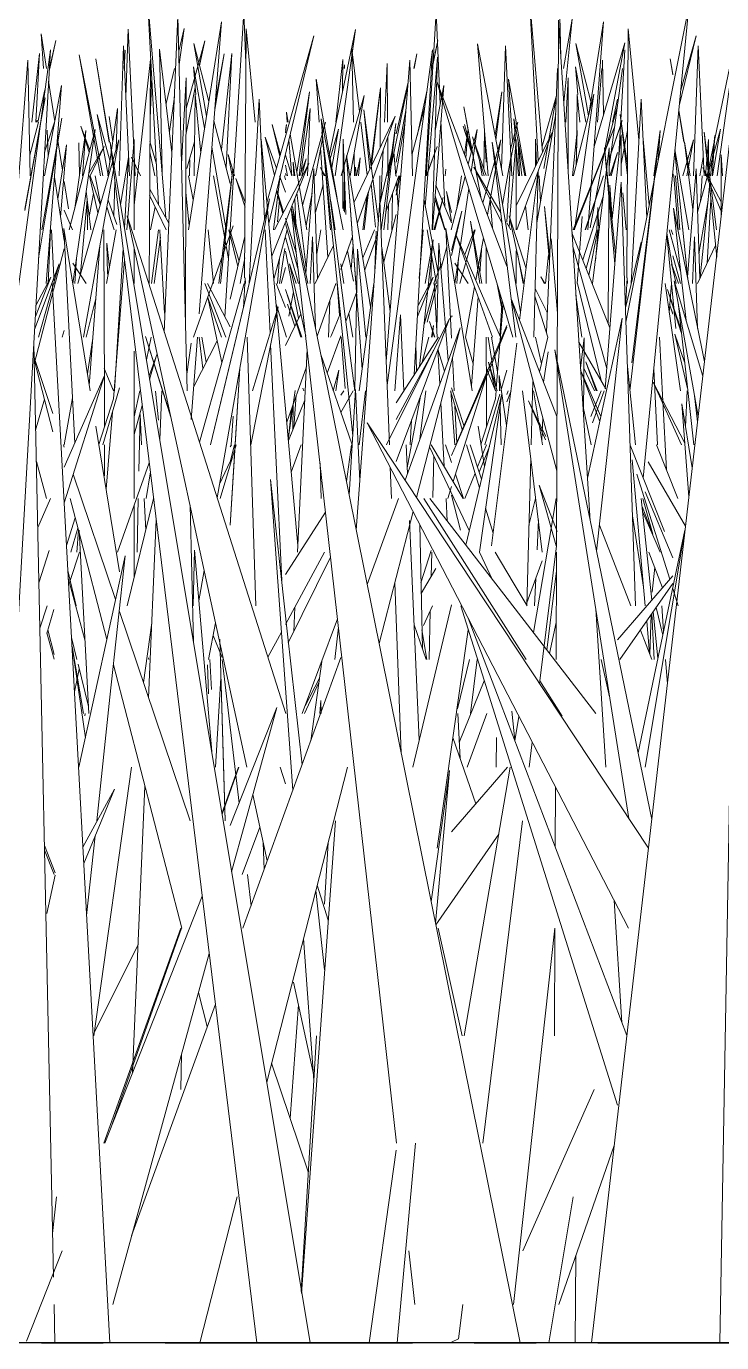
# Model space of a CAD drawing. Header units: millimetres. Extents: x -10020 to 20888, y -4665 to 12339.
# Drawn here: x 2542.3 to 2578, y 3048 to 3115.6 of the extents above; entities that cross this region are included whole.
import ezdxf

# ---------------------------------------------------------------- set-up
doc = ezdxf.new("R2010")
doc.units = ezdxf.units.MM
doc.linetypes.add('Grid Line 1_2_', pattern=[22.225, 12.7, -3.175, 3.175, -3.175])
doc.layers.add('G-IMPT', color=8, linetype='Continuous', lineweight=9)

# ---------------------------------------------------------------- blocks, each defined once
blk = doc.blocks.new('Grass Array - 25_dwg-V21-West')
at = {"layer": 'G-IMPT'}
for p, q in [((2546.561, 3109.633), (2545.866, 3113.912)), ((2546.582, 3109.633), (2545.866, 3113.912)), ((2565.181, 3109.241), (2564.76, 3111.454)), ((2565.179, 3109.232), (2564.76, 3111.454)), ((2572.225, 3108.778), (2572.653, 3110.052)), ((2572.225, 3108.761), (2572.653, 3110.046)), ((2574.562, 3107.901), (2574.746, 3109.406)), ((2574.572, 3107.901), (2574.746, 3109.406)), ((2565.656, 3106.748), (2565.436, 3107.901))]:
    blk.add_line(p, q, dxfattribs=at)
blk = doc.blocks.new('Grass Array - 25_dwg-V22-West')
at = {"layer": 'G-IMPT'}
for p, q in [((2549.093, 3106.413), (2548.527, 3117.043)), ((2549.472, 3105.745), (2548.527, 3117.043)), ((2573.908, 3104.51), (2576.311, 3116.58)), ((2573.98, 3092.379), (2576.311, 3116.58)), ((2549.559, 3103.915), (2550.081, 3116.099)), ((2550.561, 3096.865), (2550.081, 3116.099)), ((2550.635, 3105.142), (2552.32, 3115.818)), ((2551.401, 3103.742), (2552.32, 3115.818)), ((2569.523, 3088.912), (2569.629, 3115.91)), ((2570.392, 3103.839), (2569.629, 3115.91)), ((2569.887, 3113.419), (2570.325, 3115.949)), ((2569.897, 3111.677), (2570.325, 3115.949)), ((2577.735, 3103.734), (2579.114, 3115.713)), ((2577.915, 3048), (2579.114, 3115.713)), ((2553.512, 3102.673), (2553.591, 3115.463)), ((2554.051, 3110.66), (2553.591, 3115.463)), ((2554.656, 3106.532), (2557.069, 3115.093)), ((2554.752, 3105.466), (2557.069, 3115.093)), ((2559.205, 3115.423), (2557.868, 3109.016)), ((2559.205, 3115.423), (2558.154, 3107.901)), ((2534.902, 3050.579), (2543.539, 3114.378)), ((2542.879, 3102.642), (2543.539, 3114.378)), ((2543.5, 3113.419), (2543.814, 3114.861)), ((2543.515, 3113.419), (2543.814, 3114.861)), ((2547.295, 3114.584), (2547.067, 3107.901)), ((2547.295, 3114.584), (2547.606, 3107.901)), ((2550.905, 3114.697), (2551.675, 3111.733)), ((2550.905, 3114.697), (2551.555, 3110.971)), ((2566.76, 3107.901), (2565.471, 3114.689)), ((2566.019, 3107.901), (2565.471, 3114.689)), ((2571.245, 3105.236), (2573.029, 3114.73)), ((2571.449, 3109.409), (2573.029, 3114.73)), ((2540.868, 3094.647), (2542.383, 3113.84)), ((2542.508, 3107.901), (2542.383, 3113.84)), ((2546.561, 3109.633), (2545.866, 3113.912)), ((2546.582, 3109.633), (2545.866, 3113.912)), ((2563.406, 3114.01), (2562.782, 3106.342)), ((2563.148, 3105.142), (2563.406, 3114.01)), ((2551.459, 3110.365), (2550.885, 3113.505)), ((2551.008, 3112.086), (2550.885, 3113.505)), ((2543.238, 3107.901), (2544.117, 3112.543)), ((2543.32, 3102.383), (2544.117, 3112.543)), ((2550.27, 3108.506), (2550.513, 3112.934)), ((2550.483, 3101.347), (2550.513, 3112.934)), ((2560.027, 3108.432), (2560.495, 3112.422)), ((2560.472, 3109.363), (2560.495, 3112.422)), ((2566.835, 3101.147), (2563.375, 3112.756)), ((2566.973, 3103.278), (2563.375, 3112.756)), ((2542.899, 3110.66), (2543.261, 3112.319)), ((2550.965, 3112.086), (2550.921, 3107.901)), ((2550.965, 3112.086), (2550.921, 3107.901)), ((2550.965, 3112.086), (2551.256, 3109.08)), ((2554.25, 3111.853), (2553.74, 3102.383)), ((2554.25, 3111.853), (2554.539, 3105.698)), ((2559.997, 3108.494), (2560.459, 3112.173)), ((2570.398, 3107.901), (2571.447, 3112.106)), ((2570.45, 3105.142), (2571.447, 3112.106)), ((2555.703, 3110.66), (2555.66, 3111.176)), ((2555.749, 3110.66), (2555.66, 3111.176)), ((2559.13, 3106.555), (2561.241, 3110.973)), ((2559.299, 3105.494), (2561.241, 3110.973)), ((2559.631, 3111.29), (2559.933, 3108.236)), ((2559.631, 3111.29), (2560.009, 3108.395)), ((2560.382, 3105.547), (2559.631, 3111.29)), ((2565.656, 3106.748), (2564.76, 3111.454)), ((2565.43, 3107.901), (2564.76, 3111.454)), ((2568.513, 3105.489), (2569.483, 3111.088)), ((2542.485, 3108.975), (2542.932, 3110.66)), ((2542.857, 3110.767), (2542.814, 3110.66)), ((2542.857, 3110.767), (2542.818, 3110.66)), ((2543.243, 3109.121), (2543.754, 3110.66)), ((2543.247, 3109.18), (2543.75, 3110.66)), ((2544.502, 3105.142), (2545.838, 3110.295)), ((2544.692, 3102.383), (2545.838, 3110.295)), ((2545.535, 3109.126), (2545.107, 3110.46)), ((2545.56, 3109.224), (2545.107, 3110.46)), ((2551.933, 3110.739), (2552.771, 3107.516)), ((2555.612, 3110.252), (2555.663, 3110.537)), ((2555.612, 3110.117), (2555.663, 3110.537)), ((2557.908, 3108.789), (2558.332, 3110.314)), ((2557.987, 3108.337), (2558.332, 3110.314)), ((2560.527, 3105.142), (2561.28, 3110.596)), ((2560.658, 3105.142), (2561.28, 3110.596)), ((2570.381, 3105.142), (2572.491, 3110.378)), ((2570.438, 3105.142), (2572.491, 3110.378)), ((2572.225, 3108.778), (2572.887, 3110.746)), ((2572.225, 3108.761), (2572.887, 3110.746)), ((2544.79, 3106.253), (2545.353, 3110.24)), ((2544.94, 3102.383), (2547.053, 3109.76)), ((2545.185, 3107.901), (2545.353, 3110.24)), ((2545.232, 3099.624), (2547.053, 3109.76)), ((2556.873, 3048), (2546.605, 3109.633)), ((2547.94, 3098.706), (2546.605, 3109.633)), ((2547.466, 3105.142), (2547.834, 3109.781)), ((2547.834, 3105.142), (2547.834, 3109.781)), ((2556.242, 3088.935), (2554.362, 3109.795)), ((2555.93, 3107.901), (2555.779, 3109.734)), ((2556.702, 3105.142), (2555.855, 3110.049)), ((2557.481, 3110.16), (2559.065, 3094.553)), ((2557.481, 3110.16), (2558.869, 3099.2)), ((2567.451, 3106.363), (2569.293, 3110.127)), ((2567.483, 3105.142), (2569.293, 3110.127)), ((2570.343, 3107.901), (2570.56, 3110.044)), ((2570.532, 3108.441), (2570.58, 3110.239)), ((2572.373, 3105.696), (2572.843, 3110.009)), ((2572.85, 3107.901), (2572.843, 3110.009)), ((2577.438, 3107.901), (2577.649, 3109.972)), ((2577.524, 3107.901), (2577.649, 3109.972)), ((2551.831, 3109.388), (2552.571, 3105.142)), ((2558.748, 3108.958), (2559.982, 3101.192)), ((2558.748, 3108.958), (2559.222, 3102.383)), ((2559.539, 3097.987), (2558.748, 3108.958)), ((2562.828, 3107.901), (2563.395, 3109.411)), ((2562.848, 3107.901), (2563.395, 3109.411)), ((2567.554, 3109.618), (2567.631, 3107.901)), ((2567.554, 3109.618), (2567.751, 3107.901)), ((2567.554, 3109.618), (2567.751, 3107.901)), ((2571.38, 3102.383), (2572.228, 3109.342)), ((2572.521, 3103.389), (2571.992, 3109.339)), ((2572.561, 3103.9), (2571.992, 3109.339)), ((2572.22, 3107.901), (2572.228, 3109.342)), ((2572.657, 3109.108), (2572.266, 3107.901)), ((2572.266, 3107.901), (2572.657, 3109.108)), ((2572.657, 3109.108), (2572.332, 3107.901)), ((2573.296, 3096.878), (2574.746, 3109.406)), ((2573.385, 3098.311), (2574.746, 3109.406)), ((2575.593, 3109.133), (2576.258, 3102.619)), ((2576.263, 3102.597), (2575.594, 3109.136)), ((2577.974, 3105.806), (2577.984, 3108.982)), ((2578.052, 3107.901), (2577.984, 3108.982)), ((2547.136, 3106.444), (2547.557, 3108.853)), ((2547.337, 3105.239), (2547.557, 3108.853)), ((2557.073, 3108.273), (2556.651, 3102.894)), ((2557.073, 3108.273), (2557.258, 3102.635)), ((2557.414, 3108.33), (2557.646, 3107.901)), ((2557.414, 3108.33), (2557.595, 3107.901)), ((2557.595, 3107.901), (2557.414, 3108.33)), ((2565.28, 3108.35), (2566.728, 3105.484)), ((2565.28, 3108.35), (2566.664, 3106.014)), ((2566.664, 3106.014), (2565.28, 3108.35)), ((2565.699, 3107.901), (2565.563, 3108.703)), ((2552.686, 3103.654), (2551.91, 3107.901)), ((2555.001, 3105.142), (2555.339, 3107.901)), ((2558.612, 3106.113), (2558.639, 3108.08)), ((2558.647, 3106.048), (2558.639, 3108.08)), ((2560.095, 3107.74), (2560.243, 3106.612)), ((2560.452, 3106.643), (2560.461, 3107.901)), ((2561.292, 3107.119), (2561.462, 3107.901)), ((2561.292, 3106.923), (2561.493, 3107.901)), ((2567.626, 3100.476), (2568.581, 3108.141)), ((2568.361, 3099.624), (2568.581, 3108.141)), ((2571.003, 3105.142), (2571.93, 3107.901)), ((2571.019, 3105.142), (2571.938, 3107.901)), ((2575.85, 3105.142), (2575.631, 3107.901)), ((2555.473, 3105.97), (2555.156, 3107.145)), ((2555.515, 3106.05), (2555.163, 3107.175)), ((2557.146, 3106.048), (2557.536, 3107.453)), ((2559.642, 3105.142), (2559.873, 3107.113)), ((2560.007, 3107.493), (2560.227, 3105.268)), ((2572.02, 3096.972), (2572.848, 3107.576)), ((2572.373, 3105.701), (2572.267, 3107.436)), ((2572.343, 3105.982), (2572.267, 3107.436)), ((2573.579, 3085.829), (2572.848, 3107.576)), ((2573.098, 3105.142), (2572.926, 3107.033)), ((2576.908, 3102.705), (2577.383, 3107.359)), ((2546.812, 3105.142), (2546.435, 3106.318)), ((2546.956, 3105.414), (2546.497, 3106.666)), ((2551.767, 3094.106), (2554.785, 3106.725)), ((2554.785, 3106.725), (2552.094, 3091.385)), ((2554.785, 3106.725), (2552.309, 3096.374)), ((2558.004, 3095.868), (2555.909, 3106.248)), ((2561.316, 3058.239), (2555.909, 3106.248)), ((2559.575, 3105.142), (2559.796, 3106.897)), ((2559.711, 3096.219), (2560.461, 3106.643)), ((2560.944, 3094.106), (2560.461, 3106.643)), ((2563.45, 3102.933), (2562.721, 3106.652)), ((2566.235, 3105.223), (2566.117, 3106.682)), ((2567.927, 3106.366), (2568.068, 3105.142)), ((2567.927, 3106.366), (2568.068, 3105.142)), ((2569.164, 3103.915), (2568.906, 3106.328)), ((2569.158, 3103.495), (2568.906, 3106.328)), ((2571.925, 3106.85), (2570.871, 3103.604)), ((2570.871, 3103.604), (2571.925, 3106.85)), ((2571.588, 3105.142), (2571.641, 3106.278)), ((2571.696, 3105.142), (2571.641, 3106.278)), ((2572.176, 3100.329), (2572.214, 3106.846)), ((2577.255, 3103.431), (2577.451, 3106.685)), ((2544.666, 3105.142), (2544.25, 3106.14)), ((2550.69, 3095.79), (2547.484, 3105.849)), ((2553.628, 3077.552), (2547.484, 3105.849)), ((2556.166, 3103.963), (2555.612, 3105.74)), ((2564.657, 3106.087), (2564.132, 3103.826)), ((2564.657, 3106.087), (2564.132, 3104.079)), ((2565.683, 3102.383), (2565.107, 3105.576)), ((2565.595, 3102.383), (2565.107, 3105.576)), ((2570.576, 3102.383), (2570.847, 3105.827)), ((2570.587, 3102.383), (2570.847, 3105.827)), ((2543.432, 3102.383), (2543.553, 3105.142)), ((2545.582, 3096.865), (2544.226, 3105.207)), ((2544.793, 3094.187), (2544.226, 3105.207)), ((2546.285, 3105.142), (2546.309, 3096.614)), ((2546.426, 3102.383), (2546.908, 3105.142)), ((2549.181, 3104.766), (2549.161, 3105.142)), ((2551.638, 3105.142), (2551.905, 3102.383)), ((2552.706, 3105.142), (2553.166, 3103.26)), ((2552.747, 3105.142), (2553.225, 3103.511)), ((2554.566, 3105.142), (2554.816, 3099.832)), ((2556.274, 3103.011), (2555.612, 3105.46)), ((2557.216, 3103.908), (2557.431, 3105.142)), ((2558.452, 3105.135), (2558.455, 3105.142)), ((2560.203, 3103.063), (2560.269, 3105.069)), ((2562.684, 3105.142), (2562.481, 3102.642)), ((2563.366, 3102.383), (2562.879, 3105.142)), ((2564.348, 3104.894), (2566.242, 3099.624)), ((2564.348, 3104.894), (2566.645, 3099.634)), ((2566.973, 3105.492), (2567.18, 3105.142)), ((2567.18, 3105.142), (2566.973, 3105.492)), ((2570.319, 3104.989), (2572.265, 3100.105)), ((2571.586, 3105.142), (2571.05, 3103.156)), ((2571.187, 3102.812), (2571.637, 3105.142)), ((2571.521, 3103.538), (2571.668, 3105.142)), ((2575.494, 3103.092), (2575.194, 3104.988)), ((2546.074, 3104.312), (2545.538, 3097.137)), ((2547.834, 3102.383), (2547.834, 3104.235)), ((2549.181, 3104.766), (2549.389, 3100.855)), ((2553.525, 3104.793), (2552.771, 3101.578)), ((2552.771, 3101.578), (2553.525, 3104.793)), ((2555.612, 3104.742), (2556.272, 3102.383)), ((2556.884, 3102.383), (2556.999, 3104.783)), ((2557.155, 3100.076), (2556.999, 3104.783)), ((2557.137, 3102.383), (2558.072, 3104.34)), ((2558.452, 3103.106), (2559.049, 3104.79)), ((2560.554, 3104.229), (2560.983, 3100.952)), ((2560.983, 3100.952), (2560.554, 3104.229)), ((2562.49, 3098.119), (2563.192, 3104.622)), ((2562.773, 3102.383), (2563.192, 3104.622)), ((2563.382, 3100.017), (2563.485, 3104.453)), ((2563.966, 3098.424), (2563.485, 3104.453)), ((2569.246, 3104.674), (2569.57, 3100.859)), ((2570.364, 3104.277), (2572.102, 3098.019)), ((2572.102, 3098.019), (2570.364, 3104.277)), ((2573.908, 3104.51), (2573.089, 3100.399)), ((2575.649, 3100.07), (2575.183, 3104.875)), ((2542.712, 3098.236), (2544.25, 3104.17)), ((2544.787, 3102.383), (2544.881, 3103.69)), ((2546.775, 3096.46), (2547.343, 3103.595)), ((2546.827, 3096.865), (2547.272, 3104.173)), ((2549.559, 3103.915), (2549.386, 3099.881)), ((2551.401, 3103.742), (2551.179, 3100.818)), ((2553.519, 3103.705), (2553.285, 3102.383)), ((2555.612, 3104.034), (2556.284, 3100.598)), ((2563.068, 3102.383), (2563.11, 3103.83)), ((2567.808, 3102.383), (2567.515, 3103.928)), ((2569.111, 3103.851), (2568.964, 3102.383)), ((2570.392, 3103.839), (2571.254, 3090.198)), ((2577.735, 3103.734), (2571.323, 3048)), ((2542.731, 3100.016), (2543.981, 3103.395)), ((2542.923, 3099.624), (2543.981, 3103.395)), ((2544.694, 3103.433), (2545.371, 3102.383)), ((2556.166, 3102.383), (2555.819, 3103.39)), ((2556.649, 3099.677), (2555.819, 3103.39)), ((2542.879, 3102.642), (2541.157, 3072.034)), ((2542.769, 3100.688), (2543.567, 3102.702)), ((2542.8, 3101.248), (2543.567, 3102.702)), ((2543.633, 3102.447), (2546.591, 3048)), ((2551.188, 3094.228), (2553.487, 3102.383)), ((2553.542, 3102.673), (2553.448, 3101.137)), ((2553.448, 3101.137), (2553.542, 3102.673)), ((2553.542, 3102.673), (2553.551, 3102.383)), ((2557.235, 3099.675), (2558.195, 3102.383)), ((2559.385, 3096.865), (2560.146, 3102.383)), ((2566.746, 3100.917), (2566.475, 3102.355)), ((2566.752, 3100.987), (2566.52, 3102.204)), ((2568.922, 3102.383), (2568.722, 3102.727)), ((2568.884, 3102.383), (2568.722, 3102.727)), ((2571.81, 3097.404), (2570.604, 3102.383)), ((2575.886, 3096.865), (2575.096, 3102.383)), ((2577.033, 3097.626), (2575.566, 3102.513)), ((2576.796, 3095.569), (2575.566, 3102.513)), ((2556.441, 3099.624), (2555.611, 3102.081)), ((2556.394, 3099.624), (2555.611, 3102.081)), ((2569.549, 3095.552), (2567.206, 3101.552)), ((2569.538, 3092.769), (2567.206, 3101.552)), ((2568.426, 3102.126), (2569.047, 3100.897)), ((2570.818, 3099.624), (2570.522, 3101.78)), ((2550.483, 3101.347), (2550.48, 3100.111)), ((2553.828, 3094.106), (2555.226, 3101.188)), ((2553.919, 3096.865), (2555.226, 3101.188)), ((2556.086, 3100.184), (2555.706, 3101.312)), ((2566.835, 3101.147), (2567.289, 3099.624)), ((2576.571, 3094.106), (2575.762, 3101.406)), ((2555.612, 3099.19), (2556.392, 3100.824)), ((2560.802, 3094.106), (2564.026, 3100.586)), ((2561.22, 3096.865), (2561.506, 3100.78)), ((2561.292, 3093.248), (2564.026, 3100.586)), ((2561.679, 3096.865), (2561.506, 3100.78)), ((2563.01, 3100.429), (2563.252, 3099.624)), ((2563.01, 3100.429), (2563.276, 3099.624)), ((2563.276, 3099.624), (2563.01, 3100.429)), ((2563.214, 3100.219), (2563.103, 3099.624)), ((2563.214, 3100.219), (2563.142, 3099.624)), ((2564.132, 3100.668), (2564.164, 3100.717)), ((2564.132, 3100.659), (2564.164, 3100.717)), ((2564.356, 3094.106), (2566.973, 3100.232)), ((2566.973, 3100.232), (2565.534, 3096.865)), ((2571.115, 3092.392), (2572.896, 3100.607)), ((2571.576, 3088.634), (2572.896, 3100.607)), ((2544.15, 3099.624), (2544.25, 3099.974)), ((2549.693, 3095.674), (2548.426, 3099.664)), ((2549.738, 3095.467), (2548.426, 3099.664)), ((2551.088, 3099.624), (2550.767, 3095.401)), ((2553.639, 3099.624), (2554.081, 3085.829)), ((2561.292, 3096.26), (2563.46, 3099.624)), ((2561.748, 3092.292), (2564.573, 3100.1)), ((2562.341, 3091.394), (2564.573, 3100.1)), ((2562.968, 3099.624), (2562.633, 3098.341)), ((2566.973, 3100.134), (2565.962, 3097.661)), ((2566.405, 3097.085), (2566.017, 3099.624)), ((2566.502, 3097.841), (2566.18, 3099.624)), ((2568.651, 3097.85), (2569.083, 3099.624)), ((2570.758, 3098.041), (2570.943, 3099.591)), ((2570.908, 3095.673), (2570.943, 3099.591)), ((2574.988, 3096.344), (2574.818, 3099.624)), ((2575.599, 3099.772), (2576.102, 3098.341)), ((2575.599, 3099.772), (2576.244, 3096.991)), ((2542.69, 3099.285), (2543.701, 3051.367)), ((2547.835, 3091.347), (2547.834, 3098.904)), ((2550.539, 3097.73), (2550.762, 3099.317)), ((2554.843, 3099.25), (2555.414, 3087.135)), ((2556.225, 3088.588), (2556.724, 3099.016)), ((2559.165, 3096.865), (2558.869, 3099.2)), ((2561.292, 3095.395), (2563.226, 3098.979)), ((2563.437, 3099.006), (2563.772, 3097.888)), ((2566.185, 3088.911), (2567.482, 3099.319)), ((2568.857, 3097.323), (2569.088, 3098.867)), ((2571.349, 3089.737), (2569.446, 3098.969)), ((2573.232, 3074.92), (2569.446, 3098.969)), ((2572.061, 3096.972), (2570.675, 3099.361)), ((2543.667, 3095.715), (2542.705, 3098.574)), ((2543.672, 3094.758), (2542.707, 3098.479)), ((2547.94, 3098.706), (2554.136, 3048)), ((2548.975, 3098.638), (2548.635, 3097.445)), ((2559.009, 3094.142), (2557.426, 3098.73)), ((2566.472, 3096.865), (2566.026, 3098.334)), ((2566.391, 3096.865), (2566.026, 3098.334)), ((2571.565, 3096.865), (2571.024, 3098.364)), ((2571.608, 3096.865), (2571.024, 3098.364)), ((2544.25, 3092.953), (2546.32, 3097.661)), ((2544.25, 3091.127), (2546.32, 3097.661)), ((2546.773, 3096.865), (2546.305, 3098.011)), ((2552.771, 3089.972), (2553.26, 3098.03)), ((2553.26, 3098.03), (2552.953, 3092.961)), ((2556.68, 3098.109), (2555.671, 3095.264)), ((2566.954, 3095.086), (2566.581, 3097.66)), ((2566.603, 3096.865), (2566.581, 3097.66)), ((2571.745, 3095.298), (2570.752, 3097.939)), ((2571.799, 3095.546), (2570.752, 3097.939)), ((2571.475, 3096.865), (2570.929, 3098.028)), ((2573.586, 3094.106), (2573.166, 3098.122)), ((2546.225, 3094.106), (2547.091, 3097.031)), ((2549.257, 3096.865), (2549.15, 3094.357)), ((2555.751, 3094.376), (2556.105, 3096.886)), ((2555.751, 3094.374), (2556.105, 3096.886)), ((2558.882, 3091.515), (2559.211, 3096.943)), ((2559.425, 3092.247), (2559.211, 3096.943)), ((2559.715, 3096.865), (2559.4, 3094.106)), ((2562.808, 3096.865), (2562.509, 3094.395)), ((2564.079, 3096.865), (2564.691, 3094.827)), ((2564.294, 3094.324), (2564.091, 3096.865)), ((2564.132, 3097.026), (2564.786, 3095.044)), ((2564.786, 3095.044), (2564.132, 3097.026)), ((2567.194, 3096.865), (2566.973, 3096.302)), ((2566.973, 3096.684), (2567.046, 3096.865)), ((2568.302, 3097.358), (2568.218, 3094.106)), ((2571.812, 3096.865), (2571.283, 3095.551)), ((2571.97, 3096.865), (2571.374, 3095.228)), ((2574.481, 3097.313), (2575.946, 3094.106)), ((2574.481, 3097.313), (2576.107, 3094.185)), ((2542.783, 3094.852), (2543.237, 3096.436)), ((2544.673, 3096.513), (2544.241, 3094.106)), ((2546.028, 3094.121), (2546.775, 3096.46)), ((2546.314, 3094.997), (2546.309, 3096.614)), ((2548.257, 3096.114), (2547.835, 3094.631)), ((2551.767, 3094.106), (2552.309, 3096.374)), ((2556.03, 3094.995), (2556.159, 3096.641)), ((2559.711, 3096.219), (2559.244, 3089.725)), ((2562.539, 3096.595), (2561.854, 3092.917)), ((2564.866, 3088.951), (2566.724, 3096.724)), ((2565.565, 3088.588), (2566.724, 3096.724)), ((2568.082, 3096.362), (2568.965, 3094.356)), ((2568.082, 3096.362), (2568.969, 3094.527)), ((2568.969, 3094.527), (2568.082, 3096.362)), ((2574.988, 3096.344), (2575.172, 3092.807)), ((2575.952, 3096.197), (2576.49, 3092.913)), ((2575.952, 3096.197), (2576.32, 3091.43)), ((2546.721, 3095.783), (2546.403, 3091.818)), ((2550.69, 3095.79), (2555.624, 3080.311)), ((2552.828, 3094.106), (2552.929, 3095.576)), ((2558.004, 3095.868), (2567.665, 3048)), ((2566.679, 3094.106), (2566.626, 3096.035)), ((2570.911, 3095.964), (2571.307, 3094.106)), ((2545.877, 3095.049), (2547.091, 3087.586)), ((2565.215, 3087.047), (2559.805, 3095.231)), ((2573.22, 3069.275), (2559.805, 3095.231)), ((2544.25, 3093.983), (2544.209, 3094.106)), ((2546.321, 3092.515), (2546.316, 3094.106)), ((2552.25, 3091.347), (2553.084, 3094.106)), ((2552.771, 3093.22), (2552.998, 3094.106)), ((2558.742, 3092.21), (2559.004, 3094.106)), ((2561.867, 3092.622), (2561.802, 3094.106)), ((2564.736, 3091.347), (2563.095, 3094.106)), ((2564.294, 3094.324), (2564.311, 3094.106)), ((2564.907, 3094.106), (2565.57, 3091.895)), ((2565.095, 3094.106), (2565.677, 3092.342)), ((2565.677, 3092.342), (2565.095, 3094.106)), ((2565.473, 3092.961), (2565.934, 3094.106)), ((2575.066, 3089.655), (2573.302, 3094.08)), ((2574.654, 3094.106), (2575.753, 3091.347)), ((2565.045, 3089.698), (2563.008, 3093.996)), ((2563.18, 3091.391), (2563.23, 3093.528)), ((2566.077, 3094.017), (2565.56, 3092.698)), ((2568.201, 3093.436), (2568.004, 3085.852)), ((2552.217, 3092.086), (2552.771, 3093.245)), ((2552.771, 3089.972), (2552.953, 3092.961)), ((2557.383, 3093.161), (2557.443, 3091.347)), ((2561.05, 3091.347), (2560.989, 3092.939)), ((2573.416, 3093.323), (2574.083, 3085.829)), ((2574.237, 3093.221), (2576.147, 3089.928)), ((2546.885, 3086.156), (2544.716, 3092.598)), ((2548.457, 3091.347), (2548.672, 3092.712)), ((2555.717, 3084.382), (2554.841, 3092.325)), ((2555.989, 3076.374), (2554.841, 3092.325)), ((2564.822, 3091.347), (2565.345, 3092.645)), ((2575.345, 3087.193), (2573.645, 3092.598)), ((2569.566, 3089.647), (2568.625, 3092.021)), ((2569.509, 3088.912), (2568.625, 3092.021)), ((2574.068, 3091.689), (2575.494, 3088.304)), ((2542.889, 3089.857), (2543.544, 3091.347)), ((2544.979, 3089.72), (2544.557, 3091.347)), ((2547.486, 3085.829), (2548.826, 3091.347)), ((2547.835, 3087.267), (2547.835, 3090.968)), ((2550.883, 3083.952), (2550.707, 3091.004)), ((2559.808, 3086.929), (2561.406, 3091.347)), ((2567.973, 3083.07), (2562.714, 3091.347)), ((2567.401, 3085.67), (2563.015, 3091.347)), ((2565.886, 3090.841), (2566.267, 3089.571)), ((2569.111, 3088.994), (2569.514, 3091.347)), ((2574.421, 3086.125), (2573.875, 3091.347)), ((2574.471, 3089.518), (2573.918, 3090.937)), ((2574.462, 3089.518), (2573.954, 3091.347)), ((2574.462, 3089.518), (2573.954, 3091.347)), ((2544.818, 3090.342), (2544.367, 3088.938)), ((2548.974, 3090.244), (2548.583, 3081.112)), ((2555.612, 3087.442), (2557.668, 3090.634)), ((2562.158, 3090.678), (2560.42, 3083.897)), ((2562.474, 3078.939), (2561.974, 3090.211)), ((2573.997, 3086.793), (2573.423, 3090.457)), ((2574.635, 3089.069), (2573.949, 3090.635)), ((2544.592, 3088.588), (2544.955, 3089.815)), ((2544.983, 3089.72), (2544.899, 3088.588)), ((2544.979, 3089.72), (2546.436, 3084.104)), ((2545.507, 3080.311), (2545.023, 3089.72)), ((2571.349, 3089.737), (2574.414, 3074.869)), ((2571.725, 3089.981), (2573.346, 3085.829)), ((2574.077, 3077.552), (2576.115, 3089.714)), ((2574.537, 3082.213), (2576.115, 3089.714)), ((2543.472, 3088.67), (2542.949, 3087.019)), ((2550.942, 3088.69), (2550.868, 3085.829)), ((2550.942, 3088.69), (2551.851, 3078.146)), ((2569.111, 3088.994), (2568.335, 3084.461)), ((2569.523, 3088.912), (2568.651, 3081.85)), ((2574.845, 3088.588), (2574.635, 3089.069)), ((2545.003, 3077.552), (2547.374, 3088.392)), ((2546.598, 3081.137), (2547.374, 3088.392)), ((2557.619, 3088.588), (2555.612, 3084.868)), ((2557.927, 3088.327), (2555.745, 3083.94)), ((2563.085, 3087.332), (2563.115, 3088.588)), ((2566.243, 3087.169), (2565.57, 3088.588)), ((2567.301, 3087.034), (2566.377, 3088.588)), ((2568.795, 3088.146), (2568.008, 3085.983)), ((2569.498, 3083.07), (2569.522, 3088.588)), ((2574.962, 3086.75), (2574.271, 3088.588)), ((2551.438, 3087.641), (2551.166, 3086.091)), ((2562.577, 3086.466), (2563.325, 3087.741)), ((2569.517, 3087.625), (2569.033, 3083.558)), ((2572.653, 3084.081), (2575.494, 3087.364)), ((2574.443, 3086.537), (2574.564, 3087.809)), ((2561.555, 3078.275), (2561.218, 3087.01)), ((2565.215, 3087.047), (2574.244, 3073.39)), ((2567.301, 3087.034), (2568.018, 3085.829)), ((2572.781, 3083.07), (2575.494, 3086.978)), ((2575.775, 3085.829), (2575.494, 3086.722)), ((2543.368, 3085.829), (2542.998, 3084.68)), ((2543.357, 3084.416), (2543.719, 3085.641)), ((2550.71, 3074.793), (2547.091, 3085.545)), ((2556.03, 3084.513), (2556.09, 3085.754)), ((2562.142, 3077.552), (2564.132, 3085.88)), ((2562.701, 3084.816), (2563.161, 3085.829)), ((2562.986, 3083.07), (2563.044, 3085.571)), ((2564.609, 3085.829), (2572.653, 3060.189)), ((2567.401, 3085.67), (2571.541, 3080.311)), ((2571.54, 3085.667), (2572.053, 3077.552)), ((2574.315, 3083.35), (2574.383, 3085.378)), ((2574.54, 3083.07), (2574.423, 3085.436)), ((2574.733, 3083.145), (2574.484, 3085.524)), ((2574.636, 3085.742), (2574.98, 3084.321)), ((2548.748, 3084.965), (2548.318, 3081.9)), ((2552.021, 3084.953), (2551.65, 3083.07)), ((2556.474, 3080.311), (2558.283, 3085.169)), ((2558.332, 3084.735), (2558.142, 3083.07)), ((2562.828, 3083.07), (2562.211, 3084.857)), ((2564.987, 3085.204), (2566.629, 3080.885)), ((2569.506, 3084.969), (2569.163, 3083.389)), ((2574.153, 3085.046), (2574.3, 3083.387)), ((2552.359, 3083.181), (2551.896, 3084.316)), ((2552.24, 3084.121), (2552.425, 3077.628)), ((2552.506, 3074.793), (2552.24, 3084.121)), ((2555.405, 3084.485), (2554.706, 3083.19)), ((2555.717, 3084.382), (2556.458, 3077.669)), ((2562.617, 3084.597), (2562.859, 3083.07)), ((2564.996, 3084.593), (2563.4, 3073.383)), ((2573.832, 3084.585), (2574.424, 3083.07)), ((2545.333, 3079.06), (2544.655, 3083.744)), ((2545.241, 3080.311), (2544.655, 3083.744)), ((2546.776, 3082.795), (2550.283, 3069.275)), ((2548.6, 3083.07), (2548.575, 3083.166)), ((2548.596, 3083.07), (2548.575, 3083.166)), ((2552.363, 3083.07), (2553.225, 3075.704)), ((2553.421, 3069.275), (2558.452, 3083.181)), ((2556.906, 3078.909), (2557.468, 3082.982)), ((2565.056, 3083.07), (2564.44, 3080.54)), ((2565.113, 3080.311), (2565.457, 3083.07)), ((2572.25, 3081.157), (2571.811, 3083.07)), ((2552.018, 3077.552), (2552.296, 3082.141)), ((2552.018, 3077.552), (2552.296, 3082.141)), ((2556.617, 3080.695), (2557.349, 3082.115)), ((2564.534, 3078.81), (2565.814, 3081.986)), ((2569.813, 3080.173), (2568.667, 3081.977)), ((2574.537, 3082.213), (2573.71, 3078.284)), ((2556.584, 3080.311), (2557.319, 3081.902)), ((2546.598, 3081.137), (2545.92, 3074.793)), ((2552.771, 3074.556), (2555.164, 3080.614)), ((2553.539, 3074.7), (2555.164, 3080.614)), ((2557.429, 3080.979), (2557.38, 3080.311)), ((2557.429, 3080.979), (2557.445, 3080.311)), ((2573.137, 3063.765), (2566.629, 3080.885)), ((2565.942, 3080.311), (2564.938, 3077.552)), ((2567.235, 3080.425), (2567.388, 3078.929)), ((2567.597, 3080.154), (2567.383, 3078.901)), ((2565.38, 3075.672), (2564.209, 3079.065)), ((2566.428, 3077.552), (2566.442, 3079.069)), ((2568.279, 3078.835), (2568.12, 3077.552)), ((2547.707, 3077.552), (2545.771, 3063.757)), ((2552.348, 3075.162), (2553.204, 3077.552)), ((2552.353, 3075.133), (2553.211, 3077.552)), ((2552.506, 3074.793), (2552.425, 3077.628)), ((2558.794, 3077.552), (2554.646, 3061.369)), ((2555.341, 3077.552), (2555.612, 3076.688)), ((2563.296, 3072.106), (2564.038, 3077.371)), ((2563.318, 3069.538), (2564.038, 3077.371)), ((2564.132, 3074.23), (2567.006, 3077.552)), ((2567.152, 3077.552), (2564.79, 3063.757)), ((2548.389, 3076.578), (2547.759, 3061.864)), ((2569.456, 3073.448), (2569.469, 3076.532)), ((2545.209, 3073.44), (2546.832, 3076.426)), ((2545.254, 3072.603), (2546.832, 3076.426)), ((2554.674, 3072.738), (2553.934, 3076.141)), ((2553.539, 3074.7), (2552.845, 3072.177)), ((2558.169, 3074.793), (2556.423, 3050.525)), ((2567.78, 3074.793), (2565.736, 3058.239)), ((2545.837, 3074.015), (2545.4, 3069.926)), ((2553.391, 3072.034), (2554.298, 3074.469)), ((2566.562, 3074.109), (2563.334, 3069.458)), ((2543.234, 3073.524), (2543.789, 3072.117)), ((2543.741, 3072.034), (2543.239, 3073.287)), ((2554.47, 3073.675), (2554.514, 3072.297)), ((2557.803, 3073.688), (2557.611, 3070.508)), ((2543.359, 3070.037), (2543.789, 3072.004)), ((2553.654, 3072.034), (2553.841, 3070.437)), ((2563.296, 3072.106), (2563.092, 3070.656)), ((2557.169, 3071.215), (2557.619, 3067.14)), ((2557.239, 3071.485), (2557.802, 3069.685)), ((2546.327, 3058.239), (2551.335, 3070.92)), ((2572.486, 3070.695), (2572.882, 3064.436)), ((2546.283, 3058.239), (2550.238, 3069.275)), ((2550.273, 3069.275), (2546.603, 3058.936)), ((2563.447, 3069.275), (2564.681, 3063.757)), ((2567.313, 3049.962), (2569.442, 3069.275)), ((2569.414, 3063.757), (2569.438, 3069.233)), ((2548.041, 3068.452), (2545.797, 3063.942)), ((2557.063, 3061.453), (2556.538, 3068.75)), ((2551.693, 3067.986), (2546.74, 3049.962)), ((2557.032, 3061.875), (2556.024, 3066.516)), ((2551.14, 3065.973), (2551.594, 3064.225)), ((2547.709, 3053.488), (2552.012, 3065.381)), ((2555.849, 3059.528), (2556.278, 3065.351)), ((2557.202, 3063.757), (2556.407, 3050.62)), ((2550.23, 3060.998), (2550.277, 3062.832)), ((2556.779, 3056.765), (2554.898, 3062.352)), ((2567.79, 3052.721), (2571.464, 3060.998)), ((2561.292, 3057.876), (2559.901, 3048)), ((2561.338, 3048), (2562.279, 3058.239)), ((2572.487, 3058.117), (2569.642, 3049.962)), ((2543.856, 3055.48), (2543.654, 3053.597)), ((2553.136, 3055.48), (2551.219, 3048)), ((2569.127, 3048), (2570.38, 3055.48)), ((2542.313, 3048.074), (2544.148, 3052.721)), ((2562.248, 3049.962), (2561.937, 3052.721)), ((2570.482, 3048), (2570.522, 3052.486)), ((2543.731, 3049.962), (2543.772, 3048)), ((2564.714, 3049.962), (2564.495, 3048.194)), ((2564.495, 3048.194), (2564.132, 3048.026))]:
    blk.add_line(p, q, dxfattribs=at)
blk = doc.blocks.new('Grass Array - Grass Array-V25-West')
for name in ['Grass Array - 25_dwg-V22-West', 'Grass Array - 25_dwg-V21-West']:
    blk.add_blockref(name, (0, 0))
blk = doc.blocks.new('Grass Array - 25_dwg-V33-West')
at = {"layer": 'G-IMPT'}
for p, q in [((2546.561, 3109.633), (2545.866, 3113.912)), ((2546.582, 3109.633), (2545.866, 3113.912)), ((2565.181, 3109.241), (2564.76, 3111.454)), ((2565.179, 3109.232), (2564.76, 3111.454)), ((2574.562, 3107.901), (2574.746, 3109.406)), ((2574.572, 3107.901), (2574.746, 3109.406)), ((2565.656, 3106.748), (2565.436, 3107.901))]:
    blk.add_line(p, q, dxfattribs=at)
blk = doc.blocks.new('Grass Array - 25_dwg-V34-West')
at = {"layer": 'G-IMPT'}
for p, q in [((2546.561, 3109.633), (2545.866, 3113.912)), ((2546.582, 3109.633), (2545.866, 3113.912)), ((2565.181, 3109.241), (2564.76, 3111.454)), ((2565.179, 3109.232), (2564.76, 3111.454)), ((2572.225, 3108.778), (2572.653, 3110.052)), ((2572.225, 3108.761), (2572.653, 3110.046)), ((2574.562, 3107.901), (2574.746, 3109.406)), ((2574.572, 3107.901), (2574.746, 3109.406)), ((2565.656, 3106.748), (2565.436, 3107.901))]:
    blk.add_line(p, q, dxfattribs=at)
blk = doc.blocks.new('Grass Array - Grass Array-V35-West')
for name in ['Grass Array - 25_dwg-V33-West', 'Grass Array - 25_dwg-V34-West', 'Grass Array - 25_dwg-V34-West', 'Grass Array - 25_dwg-V34-West', 'Grass Array - 25_dwg-V34-West', 'Grass Array - 25_dwg-V34-West', 'Grass Array - 25_dwg-V34-West', 'Grass Array - 25_dwg-V34-West', 'Grass Array - 25_dwg-V34-West']:
    blk.add_blockref(name, (0, 0))
blk = doc.blocks.new('Grass Array - 25_dwg-V39-West')
at = {"layer": 'G-IMPT'}
for p, q in [((2568.589, 3108.688), (2568.144, 3117.043)), ((2568.806, 3109.131), (2568.144, 3117.043)), ((2552.777, 3105.142), (2553.464, 3116.317)), ((2553.58, 3113.705), (2553.464, 3116.317)), ((2569.75, 3114.005), (2569.697, 3116.099)), ((2571.124, 3105.142), (2571.937, 3115.818)), ((2571.185, 3111.057), (2571.937, 3115.818)), ((2573.129, 3102.673), (2573.208, 3115.463)), ((2573.754, 3109.759), (2573.208, 3115.463)), ((2575.822, 3111.504), (2576.686, 3115.093)), ((2575.899, 3112.3), (2576.686, 3115.093)), ((2578.822, 3115.423), (2577.252, 3107.901)), ((2578.822, 3115.423), (2577.771, 3107.901)), ((2549.781, 3109.093), (2549.138, 3114.409)), ((2549.275, 3108.106), (2549.138, 3114.409)), ((2560.826, 3097.167), (2563.156, 3114.378)), ((2562.496, 3102.642), (2563.156, 3114.378)), ((2563.117, 3113.419), (2563.431, 3114.861)), ((2563.132, 3113.419), (2563.431, 3114.861)), ((2566.912, 3114.584), (2566.695, 3108.244)), ((2566.912, 3114.584), (2567.223, 3107.901)), ((2570.522, 3114.697), (2571.292, 3111.733)), ((2570.522, 3114.697), (2571.168, 3110.989)), ((2542.592, 3110.66), (2542.977, 3114.186)), ((2542.796, 3110.66), (2542.977, 3114.186)), ((2547.834, 3106.401), (2548.673, 3113.884)), ((2548.61, 3102.383), (2548.673, 3113.884)), ((2551.977, 3111.308), (2552.467, 3114.165)), ((2552.011, 3111.762), (2552.467, 3114.165)), ((2560.69, 3110.66), (2560.833, 3113.681)), ((2560.779, 3098.378), (2562, 3113.84)), ((2560.854, 3110.66), (2560.833, 3113.681)), ((2562.125, 3107.901), (2562, 3113.84)), ((2548.656, 3110.856), (2548.742, 3113.007)), ((2569.176, 3103.915), (2569.583, 3113.419)), ((2571.022, 3110.66), (2570.502, 3113.505)), ((2570.625, 3112.086), (2570.502, 3113.505)), ((2558.266, 3106.752), (2557.188, 3112.875)), ((2557.33, 3110.66), (2557.188, 3112.875)), ((2561.033, 3108.431), (2561.898, 3112.55)), ((2561.292, 3110.067), (2561.911, 3112.716)), ((2563.153, 3105.142), (2563.734, 3112.543)), ((2563.296, 3110.232), (2563.734, 3112.543)), ((2570.005, 3110.66), (2570.13, 3112.934)), ((2570.118, 3108.183), (2570.13, 3112.934)), ((2556.193, 3108.09), (2556.839, 3112.222)), ((2556.304, 3107.901), (2556.839, 3112.222)), ((2558.462, 3107.901), (2559.642, 3112.037)), ((2558.932, 3107.901), (2559.642, 3112.037)), ((2562.364, 3109.962), (2562.877, 3112.319)), ((2570.582, 3112.086), (2570.544, 3108.488)), ((2570.582, 3112.086), (2570.544, 3108.488)), ((2570.582, 3112.086), (2570.72, 3110.66)), ((2573.866, 3111.853), (2573.357, 3102.383)), ((2573.866, 3111.853), (2574.154, 3105.746)), ((2546.496, 3107.901), (2546.989, 3111.362)), ((2546.915, 3109.278), (2546.989, 3111.362)), ((2562.102, 3108.975), (2562.761, 3111.463)), ((2573.165, 3108.434), (2572.795, 3111.057)), ((2573.162, 3107.923), (2572.795, 3111.057)), ((2542.937, 3103.684), (2544.13, 3110.868)), ((2543.107, 3105.142), (2544.13, 3110.868)), ((2555.322, 3108.894), (2554.923, 3110.54)), ((2555.349, 3108.99), (2554.923, 3110.54)), ((2556.488, 3106.386), (2557.664, 3110.67)), ((2558.573, 3105.142), (2557.447, 3110.828)), ((2557.92, 3105.142), (2557.447, 3110.828)), ((2557.662, 3110.66), (2557.664, 3110.67)), ((2565.151, 3109.126), (2564.724, 3110.46)), ((2565.177, 3109.224), (2564.724, 3110.46)), ((2564.99, 3108.502), (2565.455, 3110.295)), ((2565.138, 3108.112), (2565.455, 3110.295)), ((2576.763, 3106.048), (2577.948, 3110.314)), ((2577.528, 3107.901), (2577.948, 3110.314)), ((2543.432, 3108.929), (2543.373, 3110.255)), ((2548.981, 3108.512), (2548.65, 3109.68)), ((2554.563, 3109.894), (2555.155, 3108.302)), ((2554.563, 3109.894), (2555.048, 3107.924)), ((2554.563, 3109.894), (2555.048, 3107.924)), ((2557.142, 3107.901), (2557.522, 3109.92)), ((2558.548, 3106.232), (2558.57, 3109.789)), ((2558.713, 3105.926), (2558.57, 3109.789)), ((2560.872, 3108.268), (2560.86, 3109.898)), ((2564.797, 3109.012), (2564.97, 3110.24)), ((2564.868, 3108.824), (2564.97, 3110.24)), ((2565.742, 3106.52), (2566.67, 3109.76)), ((2565.977, 3105.902), (2566.67, 3109.76)), ((2567.678, 3100.892), (2566.222, 3109.633)), ((2567.444, 3099.624), (2566.222, 3109.633)), ((2567.094, 3105.287), (2567.451, 3109.781)), ((2567.451, 3105.142), (2567.451, 3109.781)), ((2574.284, 3106.401), (2573.979, 3109.795)), ((2577.098, 3110.16), (2577.751, 3103.734)), ((2577.098, 3110.16), (2577.734, 3105.142)), ((2543.92, 3106.722), (2544.374, 3109.5)), ((2544.064, 3105.792), (2544.374, 3109.5)), ((2545.511, 3108.043), (2546.296, 3109.413)), ((2545.586, 3107.901), (2546.296, 3109.413)), ((2548.898, 3107.901), (2548.647, 3109.135)), ((2552.992, 3107.901), (2552.663, 3109.007)), ((2552.864, 3107.901), (2552.663, 3109.007)), ((2555.934, 3107.901), (2555.612, 3108.974)), ((2557.776, 3103.721), (2557.415, 3109.348)), ((2560.45, 3106.462), (2561.083, 3109.173)), ((2560.504, 3106.692), (2560.623, 3109.23)), ((2561.273, 3107.901), (2561.18, 3109.131)), ((2576.319, 3105.142), (2575.607, 3109.268)), ((2548.163, 3107.901), (2547.696, 3108.872)), ((2550.689, 3107.901), (2550.701, 3108.739)), ((2554.903, 3103.792), (2556.804, 3108.548)), ((2555.046, 3105.142), (2556.804, 3108.548)), ((2556, 3108.618), (2556.089, 3107.901)), ((2556, 3108.618), (2556.032, 3107.901)), ((2556.342, 3107.901), (2556.679, 3108.776)), ((2556.443, 3107.901), (2556.679, 3108.776)), ((2559.236, 3107.901), (2559.203, 3108.361)), ((2559.216, 3107.901), (2559.203, 3108.361)), ((2559.25, 3107.901), (2559.436, 3108.829)), ((2559.361, 3107.901), (2559.436, 3108.829)), ((2560.86, 3107.901), (2560.961, 3108.637)), ((2566.753, 3106.444), (2567.174, 3108.853)), ((2566.973, 3105.553), (2567.174, 3108.853)), ((2576.69, 3108.273), (2576.252, 3102.699)), ((2576.69, 3108.273), (2576.874, 3102.635)), ((2577.031, 3108.33), (2577.976, 3106.58)), ((2577.031, 3108.33), (2577.975, 3106.09)), ((2577.975, 3106.09), (2577.031, 3108.33)), ((2544.25, 3104.586), (2543.748, 3107.833)), ((2546.112, 3106.472), (2545.839, 3107.901)), ((2550.877, 3106.68), (2550.63, 3107.901)), ((2552.902, 3108.254), (2552.192, 3102.383)), ((2552.192, 3102.383), (2552.902, 3108.254)), ((2552.902, 3108.254), (2552.265, 3102.383)), ((2553.535, 3106.305), (2553.067, 3107.771)), ((2553.536, 3106.549), (2553.067, 3107.771)), ((2555.304, 3107.901), (2555.612, 3107.073)), ((2555.612, 3107.698), (2555.562, 3107.901)), ((2555.648, 3107.901), (2555.612, 3108.035)), ((2561.433, 3107.901), (2560.762, 3106.057)), ((2561.303, 3107.901), (2561.292, 3107.874)), ((2564.119, 3105.142), (2564.829, 3107.88)), ((2564.407, 3106.253), (2564.64, 3107.901)), ((2568.701, 3106.577), (2568.631, 3107.901)), ((2575.774, 3105.142), (2575.547, 3107.901)), ((2545.619, 3105.142), (2545.377, 3107.114)), ((2546.794, 3105.857), (2546.855, 3107.584)), ((2549.491, 3105.142), (2548.635, 3106.922)), ((2549.626, 3105.475), (2548.636, 3107.217)), ((2550.67, 3105.365), (2550.498, 3107.05)), ((2556.197, 3107.032), (2556.675, 3103.203)), ((2556.664, 3105.366), (2556.974, 3107.013)), ((2561.061, 3105.142), (2561.098, 3106.98)), ((2561.394, 3106.303), (2561.301, 3107.538)), ((2564.132, 3105.503), (2563.332, 3107.423)), ((2564.308, 3102.383), (2565.014, 3107.257)), ((2545.085, 3102.887), (2545.42, 3106.671)), ((2545.441, 3105.142), (2545.42, 3106.671)), ((2556.752, 3102.383), (2555.97, 3106.335)), ((2556.135, 3105.142), (2555.97, 3106.335)), ((2556.084, 3106.748), (2556.142, 3105.466)), ((2558.168, 3105.142), (2557.932, 3106.604)), ((2560.862, 3105.142), (2560.899, 3106.433)), ((2563.228, 3105.142), (2563.705, 3106.795)), ((2563.284, 3105.142), (2563.705, 3106.795)), ((2563.8, 3105.142), (2563.29, 3106.885)), ((2577.117, 3098.362), (2575.526, 3106.248)), ((2576.175, 3100.483), (2575.526, 3106.248)), ((2576.833, 3103.908), (2577.31, 3106.651)), ((2560.65, 3103.494), (2561.292, 3105.917)), ((2567.96, 3103.154), (2567.101, 3105.849)), ((2567.853, 3102.383), (2567.101, 3105.849)), ((2543.726, 3102.383), (2543.602, 3105.142)), ((2552.915, 3105.341), (2550.894, 3099.624)), ((2552.502, 3100.667), (2552.771, 3105.042)), ((2555.03, 3102.658), (2555.7, 3105.142)), ((2560.176, 3105.142), (2559.584, 3103.694)), ((2565.199, 3096.865), (2563.843, 3105.207)), ((2564.132, 3099.575), (2563.843, 3105.207)), ((2564.557, 3102.383), (2565.347, 3105.142)), ((2575.89, 3103.011), (2575.314, 3105.142)), ((2575.494, 3104.89), (2575.415, 3105.142)), ((2546.566, 3103.182), (2546.442, 3104.452)), ((2546.474, 3102.863), (2546.442, 3104.452)), ((2558.976, 3103.109), (2559.078, 3104.382)), ((2560.334, 3104.877), (2559.681, 3103.082)), ((2563.592, 3103.11), (2563.891, 3104.264)), ((2565.374, 3102.545), (2565.767, 3104.733)), ((2565.691, 3104.312), (2565.587, 3102.917)), ((2565.905, 3104.27), (2565.91, 3102.383)), ((2573.872, 3104.51), (2573.065, 3101.134)), ((2573.065, 3101.134), (2573.872, 3104.51)), ((2576.501, 3102.383), (2576.616, 3104.783)), ((2576.771, 3100.076), (2576.616, 3104.783)), ((2576.754, 3102.383), (2577.689, 3104.34)), ((2555.205, 3102.383), (2555.303, 3103.672)), ((2555.301, 3102.383), (2555.582, 3104.183)), ((2559.096, 3102.5), (2558.788, 3104.055)), ((2559.167, 3096.943), (2559.312, 3104.145)), ((2559.731, 3099.624), (2559.312, 3104.145)), ((2564.403, 3102.383), (2564.498, 3103.69)), ((2567.451, 3102.383), (2567.451, 3104.054)), ((2569.176, 3103.915), (2569.003, 3099.881)), ((2575.494, 3103.794), (2575.889, 3102.383)), ((2555.389, 3102.383), (2555.612, 3103.195)), ((2558.613, 3102.383), (2558.452, 3103.383)), ((2563.223, 3102.383), (2563.598, 3103.395)), ((2564.31, 3103.433), (2564.988, 3102.383)), ((2575.783, 3102.383), (2575.435, 3103.39)), ((2575.661, 3102.383), (2575.435, 3103.39)), ((2552.552, 3099.624), (2551.463, 3102.383)), ((2552.771, 3100.154), (2551.601, 3102.383)), ((2555.612, 3101.143), (2555.135, 3102.383)), ((2558.385, 3100.758), (2558.258, 3102.383)), ((2562.496, 3102.642), (2562.217, 3097.696)), ((2562.386, 3100.688), (2563.184, 3102.702)), ((2562.417, 3101.248), (2563.184, 3102.702)), ((2562.723, 3100.274), (2563.314, 3102.383)), ((2562.89, 3100.399), (2563.381, 3102.296)), ((2563.25, 3102.447), (2563.403, 3099.624)), ((2564.849, 3099.624), (2565.313, 3102.209)), ((2573.158, 3102.673), (2573.065, 3101.137)), ((2573.065, 3101.137), (2573.158, 3102.673)), ((2573.158, 3102.673), (2573.168, 3102.383)), ((2545.369, 3099.624), (2545.872, 3101.61)), ((2552.317, 3099.624), (2551.627, 3101.669)), ((2552.342, 3098.322), (2551.627, 3101.669)), ((2555.783, 3100.696), (2556.019, 3101.95)), ((2559.256, 3101.913), (2558.715, 3100.422)), ((2565.496, 3101.701), (2565.155, 3097.137)), ((2566.616, 3099.699), (2566.727, 3101.512)), ((2569.084, 3099.628), (2568.415, 3101.725)), ((2575.912, 3100.057), (2575.227, 3102.081)), ((2575.932, 3099.873), (2575.227, 3102.081)), ((2555.666, 3099.624), (2555.126, 3101.317)), ((2557.818, 3099.624), (2557.88, 3101.493)), ((2558.426, 3100.858), (2557.963, 3099.726)), ((2559.059, 3099.624), (2558.864, 3100.832)), ((2566.434, 3096.989), (2566.78, 3101.334)), ((2575.494, 3100.806), (2575.323, 3101.312)), ((2575.494, 3100.831), (2575.323, 3101.312)), ((2545.438, 3097.749), (2545.721, 3099.582)), ((2548.467, 3098.457), (2548.719, 3099.624)), ((2551.368, 3098.016), (2551.174, 3099.624)), ((2551.538, 3098.345), (2551.311, 3099.624)), ((2558.452, 3099.699), (2557.754, 3097.779)), ((2557.921, 3099.624), (2557.963, 3099.726)), ((2558.68, 3096.985), (2558.473, 3099.624)), ((2565.239, 3098.26), (2564.85, 3099.624)), ((2565.918, 3099.624), (2565.926, 3096.614)), ((2568.75, 3098.255), (2568.452, 3099.624)), ((2550.896, 3097.101), (2552.103, 3099.44)), ((2562.307, 3099.285), (2562.336, 3097.881)), ((2563.437, 3099.005), (2563.533, 3097.227)), ((2548.602, 3097.644), (2549.022, 3098.765)), ((2564.272, 3096.865), (2564.184, 3098.582)), ((2558.059, 3096.865), (2558.345, 3097.931)), ((2558.187, 3096.865), (2558.345, 3097.931)), ((2564.132, 3093.557), (2565.937, 3097.661)), ((2564.215, 3092.224), (2565.937, 3097.661)), ((2566.39, 3096.865), (2565.922, 3098.011)), ((2566.658, 3096.865), (2566.973, 3097.928)), ((2574.52, 3097.984), (2574.702, 3094.106)), ((2547.835, 3095.531), (2548.123, 3096.865)), ((2549.085, 3095.366), (2548.944, 3096.847)), ((2556.5, 3097.01), (2556.546, 3096.865)), ((2558.452, 3095.751), (2559.079, 3096.865)), ((2558.452, 3096.655), (2558.597, 3096.865)), ((2566.392, 3096.46), (2566.424, 3096.865)), ((2567.782, 3096.865), (2568.793, 3088.588)), ((2568.808, 3094.106), (2568.349, 3096.865)), ((2576.15, 3095.027), (2576.238, 3096.865)), ((2555.756, 3094.324), (2556.598, 3096.384)), ((2555.994, 3094.906), (2556, 3096.191)), ((2563.586, 3096.251), (2563.764, 3092.982)), ((2565.645, 3094.121), (2566.392, 3096.46)), ((2565.842, 3094.106), (2566.608, 3096.695)), ((2565.931, 3094.997), (2565.926, 3096.614)), ((2576.762, 3095.273), (2576.611, 3096.616)), ((2548.082, 3092.753), (2548.143, 3095.66)), ((2548.219, 3094.106), (2548.143, 3095.66)), ((2555.756, 3094.468), (2555.912, 3095.943)), ((2564.41, 3094.187), (2564.312, 3096.09)), ((2568.815, 3095.491), (2568.767, 3094.357)), ((2562.087, 3095.382), (2562.015, 3094.106)), ((2565.494, 3095.049), (2565.83, 3092.983)), ((2552.771, 3094.004), (2552.839, 3094.106)), ((2556.419, 3094.106), (2555.904, 3092.687)), ((2564.132, 3093.195), (2563.826, 3094.106)), ((2543.333, 3091.347), (2542.818, 3093.237)), ((2548.615, 3093.177), (2546.993, 3088.588)), ((2564.754, 3091.347), (2564.333, 3092.598)), ((2563.937, 3091.347), (2564.132, 3091.965)), ((2564.596, 3089.72), (2564.132, 3091.507)), ((2547.994, 3088.588), (2548.052, 3091.347)), ((2548.432, 3089.724), (2548.353, 3091.347)), ((2563.853, 3091.347), (2563.916, 3090.181)), ((2568.111, 3089.982), (2568.443, 3091.347)), ((2568.591, 3090.244), (2568.525, 3088.71)), ((2562.502, 3090.011), (2562.637, 3083.623)), ((2563.089, 3088.67), (2562.566, 3087.019)), ((2545.034, 3088.588), (2544.558, 3087.136)), ((2544.867, 3085.829), (2544.437, 3087.648)), ((2545.312, 3084.085), (2544.461, 3087.209)), ((2568.462, 3087.23), (2568.402, 3085.829)), ((2575.02, 3084.51), (2574.925, 3085.829)), ((2543.364, 3084.44), (2543.732, 3083.098)), ((2543.412, 3084.601), (2543.731, 3083.326)), ((2544.901, 3083.07), (2544.624, 3084.206)), ((2544.775, 3081.423), (2545.019, 3082.586)), ((2545.489, 3080.659), (2544.959, 3082.832)), ((2551.664, 3081.315), (2551.597, 3082.805)), ((2551.718, 3083.07), (2551.812, 3081.544)), ((2575.214, 3081.819), (2575.124, 3083.07)), ((2545.311, 3080.19), (2545.323, 3080.311)), ((2564.452, 3080.311), (2564.578, 3077.996))]:
    blk.add_line(p, q, dxfattribs=at)
blk = doc.blocks.new('Grass Array - Grass Array-V40-West')
blk.add_blockref('Grass Array - 25_dwg-V39-West', (0, 0))
blk = doc.blocks.new('Grass Array - 25_dwg-V31-West')
at = {"layer": 'G-IMPT'}
for p in [(2114.496, 3106.206), (2114.503, 3106.132)]:
    blk.add_line(p, (2115.539, 3111.919), dxfattribs=at)
blk = doc.blocks.new('Grass Array - 25_dwg-V45-West')
at = {"layer": 'G-IMPT'}
for p, q in [((2562.826, 3107.901), (2563.344, 3116.317)), ((2563.553, 3111.589), (2563.344, 3116.317)), ((2543.07, 3115.196), (2543.346, 3113.419)), ((2543.07, 3115.196), (2543.188, 3113.419)), ((2543.188, 3113.419), (2543.07, 3115.196)), ((2547.418, 3111.951), (2547.536, 3115.448)), ((2547.883, 3107.901), (2547.536, 3115.448)), ((2550.125, 3114.309), (2550.41, 3115.482)), ((2550.142, 3113.625), (2550.41, 3115.482)), ((2547.374, 3114.365), (2547.332, 3113.419)), ((2551.461, 3114.84), (2550.509, 3111.372)), ((2551.461, 3114.84), (2551.202, 3113.553)), ((2559.405, 3111.206), (2559.017, 3114.409)), ((2559.099, 3110.66), (2559.017, 3114.409)), ((2572.732, 3108.987), (2573.035, 3114.378)), ((2576.791, 3114.584), (2576.563, 3107.901)), ((2576.791, 3114.584), (2577.102, 3107.901)), ((2545.019, 3114.119), (2546.12, 3107.901)), ((2545.019, 3114.119), (2546.24, 3107.901)), ((2546.24, 3107.901), (2545.019, 3114.119)), ((2552.318, 3109.26), (2552.856, 3114.186)), ((2552.557, 3108.342), (2552.856, 3114.186)), ((2558.191, 3110.66), (2558.552, 3113.884)), ((2558.543, 3112.251), (2558.552, 3113.884)), ((2562.205, 3113.419), (2562.346, 3114.165)), ((2562.218, 3113.419), (2562.346, 3114.165)), ((2571.938, 3111.054), (2571.879, 3113.84)), ((2575.494, 3113.101), (2575.362, 3113.912)), ((2575.494, 3113.125), (2575.362, 3113.912)), ((2549.475, 3111.625), (2549.91, 3113.419)), ((2558.622, 3113.419), (2558.645, 3113.605)), ((2558.637, 3113.419), (2558.645, 3113.605)), ((2571.628, 3110.66), (2571.846, 3113.419)), ((2572.223, 3108.376), (2572.906, 3113.419)), ((2543.448, 3112.764), (2543.769, 3110.705)), ((2550.978, 3112.441), (2550.506, 3110.101)), ((2567.943, 3107.901), (2567.067, 3112.875)), ((2567.272, 3109.683), (2567.067, 3112.875)), ((2549.648, 3110.192), (2549.904, 3111.969)), ((2566.367, 3109.974), (2566.718, 3112.222)), ((2566.411, 3109.742), (2566.718, 3112.222)), ((2568.78, 3109.439), (2569.521, 3112.037)), ((2568.877, 3108.281), (2569.521, 3112.037)), ((2572.395, 3110.66), (2572.653, 3111.846)), ((2546.601, 3108.642), (2545.939, 3111.055)), ((2546.501, 3107.942), (2545.939, 3111.055)), ((2556.394, 3108.037), (2556.868, 3111.362)), ((2556.746, 3107.901), (2556.868, 3111.362)), ((2561.292, 3108.606), (2561.796, 3111.266)), ((2571.995, 3109.027), (2572.653, 3111.511)), ((2576.057, 3109.633), (2575.796, 3111.237)), ((2576.078, 3109.633), (2575.801, 3111.288)), ((2546.555, 3110.962), (2546.747, 3109.662)), ((2546.747, 3109.662), (2546.555, 3110.962)), ((2559.798, 3107.952), (2559.471, 3110.66)), ((2561.292, 3108.022), (2561.752, 3110.701)), ((2563.787, 3106.333), (2563.592, 3110.726)), ((2565.126, 3109.361), (2564.802, 3110.54)), ((2567.159, 3109.272), (2567.543, 3110.67)), ((2567.906, 3107.901), (2567.326, 3110.828)), ((2567.57, 3107.901), (2567.326, 3110.828)), ((2543.905, 3109.834), (2544.16, 3108.193)), ((2550.552, 3108.285), (2550.939, 3109.65)), ((2565.814, 3107.901), (2565.211, 3109.904)), ((2565.91, 3107.933), (2565.211, 3109.904)), ((2565.787, 3108.28), (2565.821, 3110.169)), ((2565.918, 3108.618), (2565.821, 3110.169)), ((2567.183, 3108.761), (2567.402, 3109.92)), ((2568.44, 3108.385), (2568.449, 3109.789)), ((2568.497, 3108.5), (2568.449, 3109.789)), ((2572.848, 3108.504), (2573.176, 3110.233)), ((2574.519, 3107.901), (2574.849, 3110.24)), ((2574.736, 3108.67), (2574.849, 3110.24)), ((2576.017, 3107.901), (2576.549, 3109.76)), ((2576.389, 3107.901), (2576.101, 3109.633)), ((2576.524, 3106.165), (2576.101, 3109.633)), ((2576.215, 3107.901), (2576.549, 3109.76)), ((2577.181, 3107.901), (2577.33, 3109.781)), ((2577.33, 3108.327), (2577.33, 3109.781)), ((2545.028, 3107.939), (2545, 3109.61)), ((2559.158, 3107.901), (2559.133, 3109.07)), ((2555.718, 3107.901), (2555.612, 3108.462)), ((2576.887, 3107.901), (2577.053, 3108.853)), ((2544.25, 3107.616), (2544.468, 3106.22)), ((2545.981, 3106.015), (2545.542, 3107.901)), ((2546.101, 3106.437), (2545.586, 3107.901)), ((2563.8, 3107.901), (2563.842, 3108.252)), ((2575.541, 3107.901), (2575.494, 3108.029)), ((2576.916, 3106.598), (2576.995, 3107.901)), ((2545.535, 3105.824), (2545.75, 3107.007)), ((2564.132, 3106.021), (2563.869, 3107.11)), ((2564.132, 3105.575), (2563.869, 3107.11)), ((2548.674, 3105.142), (2548.926, 3106.316)), ((2555.199, 3105.543), (2555.299, 3106.671)), ((2563.785, 3105.142), (2563.278, 3106.731)), ((2548.738, 3102.383), (2549.081, 3105.142)), ((2564.813, 3103.87), (2565.321, 3105.142)), ((2548.865, 3102.383), (2549.194, 3104.766)), ((2575.425, 3102.374), (2575.313, 3100.868))]:
    blk.add_line(p, q, dxfattribs=at)
blk = doc.blocks.new('Grass Array - Grass Array-V49-West')
for name, p in [('Grass Array - 25_dwg-V45-West', (0, 0)), ('Grass Array - 25_dwg-V31-West', (427.724, 0)), ('Grass Array - 25_dwg-V31-West', (427.724, 0)), ('Grass Array - 25_dwg-V31-West', (427.724, 0))]:
    blk.add_blockref(name, p)

msp = doc.modelspace()

# ---------------------------------------------------------------- linework, layer by layer
msp.add_line((4710.823, 3048), (-7496.271, 3048))
at = {"linetype": 'Grid Line 1_2_'}
msp.add_line((-7496.271, 3048), (19186.713, 3048), dxfattribs=at)

# ---------------------------------------------------------------- block references
for name in ['Grass Array - Grass Array-V49-West', 'Grass Array - Grass Array-V25-West', 'Grass Array - Grass Array-V40-West', 'Grass Array - Grass Array-V35-West']:
    msp.add_blockref(name, (0, 0))

doc.saveas('drawing.dxf')
